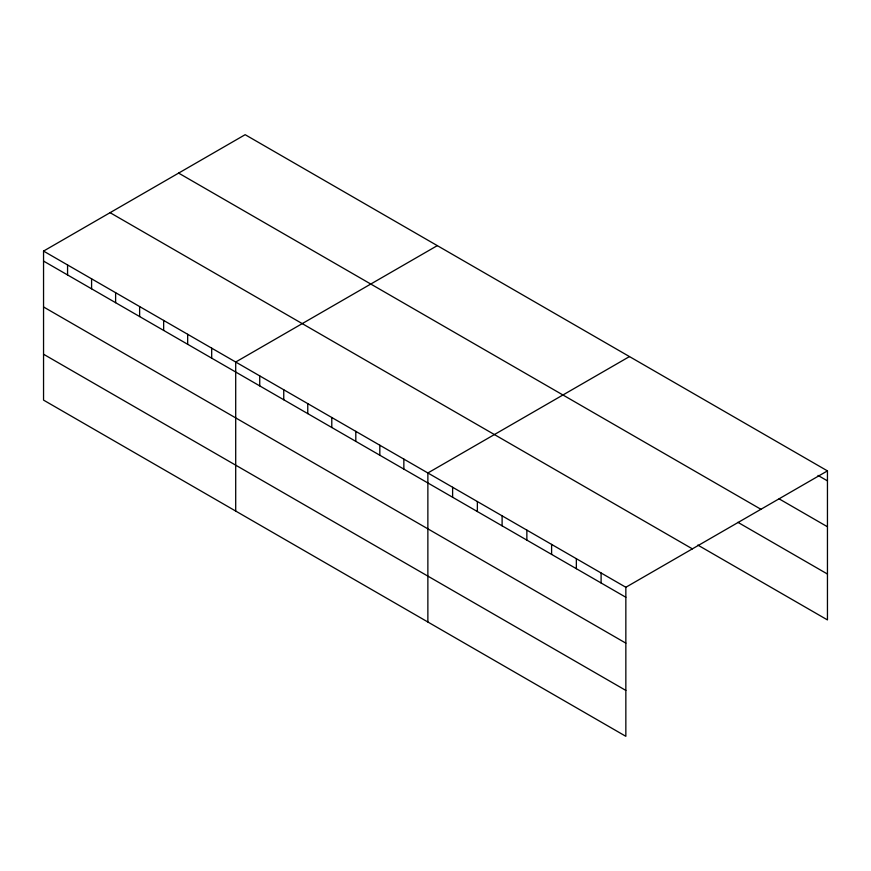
<?xml version="1.0" encoding="UTF-8"?>
<svg xmlns="http://www.w3.org/2000/svg" width="871" height="871" viewBox="0 0 871 871"><rect width="100%" height="100%" fill="white"/><g stroke="black" fill="none" stroke-linecap="round" stroke-linejoin="round"><path stroke-width="1.31" d="M625.846 643.146L625.846 587.272L43.55 251.088L43.55 400.116L625.846 736.311L625.846 643.146L43.55 306.962M697.823 545.072L827.45 619.912L827.45 470.884L245.154 134.689L43.55 251.088M437.307 245.633L235.703 362.031L235.703 511.059M629.472 356.577L427.868 472.975L427.868 622.003M625.846 587.272L827.45 470.884M818.021 475.424L827.45 480.868M779.131 498.865L827.45 526.759M178.62 173.1L760.916 509.285M737.889 522.317L827.45 574.033M110.084 212.676L692.38 548.861M43.55 261.082L625.846 597.266M43.55 354.236L625.846 690.42M601.099 572.987L601.099 582.982M576.352 558.703L576.352 568.687M551.604 544.408L551.604 554.402M526.857 530.123L526.857 540.118M502.11 515.839L502.11 525.823M477.362 501.544L477.362 511.538M452.615 487.259L452.615 497.254M403.85 459.104L403.85 469.099M379.821 445.233L379.821 455.228M355.804 431.363L355.804 441.357M331.786 417.503L331.786 427.498M307.768 403.632L307.768 413.627M283.75 389.762L283.75 399.756M259.732 375.902L259.732 385.886M211.686 348.16L211.686 358.155M187.668 334.29L187.668 344.285M163.65 320.43L163.65 330.425M139.632 306.559L139.632 316.554M115.614 292.689L115.614 302.683M91.586 278.818L91.586 288.813M67.568 264.958L67.568 274.953"/></g></svg>
